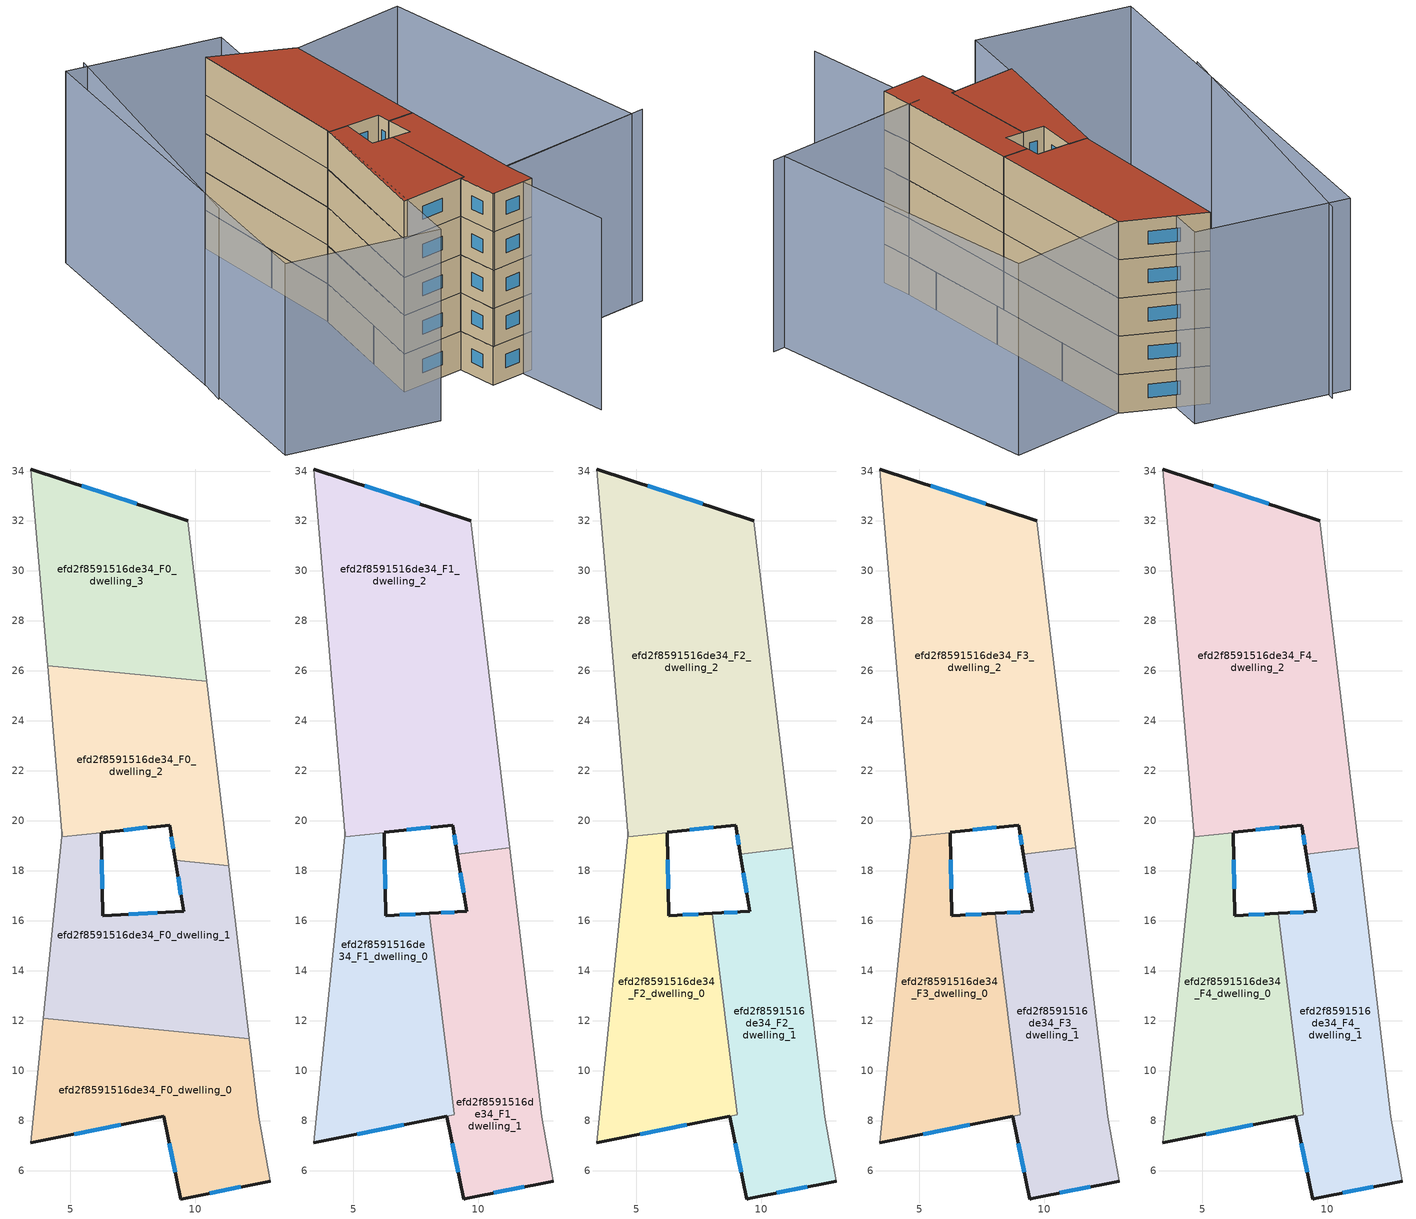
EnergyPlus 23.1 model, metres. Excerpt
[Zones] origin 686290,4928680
efd2f8591516de34_F0_dwelling_0
 floor ground (EU_floor_Construction): 12.16,11.29 12.54,8.15 13,5.58 9.42,4.86 8.75,8.18 3.43,7.11 3.92,12.11 z0
 wall outside (EU_wall_Construction): 3.43,7.11 8.75,8.18 9.42,4.86 13,5.58 z0:3
 wall adiabatic (EU_wall_Construction): 3.92,12.11 3.43,7.11 / 13,5.58 12.54,8.15 12.16,11.29 z0:3
 wall to efd2f8591516de34_F0_dwelling_1 (EU_wall_Construction): 12.16,11.29 3.92,12.1 z0:3
 window (EU_Window_Construction): 5.16,7.46 7.02,7.83 / 10.58,5.1 11.83,5.35 / 8.96,7.1 9.2,5.94 z0.98:2.02
 roof outside (EU_roof_Construction): 9.04,8.24 8.62,11.64 9.04,8.25 3.43,7.11 z3
efd2f8591516de34_F0_dwelling_1
 floor ground (EU_floor_Construction): 11.34,18.2 12.16,11.29 3.92,12.11 4.67,19.54 4.69,19.37 6.25,19.53 6.3,16.2 9.54,16.37 9.21,18.42 z0
 wall outside (EU_wall_Construction): 9.21,18.42 9.54,16.37 6.3,16.2 6.25,19.53 z0:3
 wall adiabatic (EU_wall_Construction): 12.16,11.29 11.34,18.2 / 4.69,19.37 4.67,19.56 3.92,12.11 z0:3
 wall to efd2f8591516de34_F0_dwelling_2 (EU_wall_Construction): 11.34,18.2 9.21,18.42 / 6.24,19.53 4.69,19.37 z0:3
 window (EU_Window_Construction): 9.31,17.75 9.43,17.04 / 6.28,17.28 6.26,18.45 / 8.48,16.32 7.35,16.26 z0.98:2.02
efd2f8591516de34_F0_dwelling_2
 floor ground (EU_floor_Construction): 10.46,25.58 11.34,18.2 9.21,18.42 8.98,19.83 6.25,19.53 4.69,19.37 4.67,19.57 4.1,26.21 z0
 wall outside (EU_wall_Construction): 6.25,19.53 8.98,19.83 9.21,18.42 z0:3
 wall adiabatic (EU_wall_Construction): 4.1,26.21 4.67,19.57 4.69,19.37 / 11.34,18.2 10.46,25.58 z0:3
 wall to efd2f8591516de34_F0_dwelling_3 (EU_wall_Construction): 10.46,25.58 4.1,26.21 z0:3
 window (EU_Window_Construction): 9.05,19.37 9.13,18.88 / 7.14,19.63 8.09,19.73 z0.98:2.02
efd2f8591516de34_F0_dwelling_3
 floor ground (EU_floor_Construction): 9.7,32.01 10.46,25.58 4.1,26.21 3.43,34.08 z0
 wall outside (EU_wall_Construction): 9.7,32.01 3.43,34.08 z0:3
 wall adiabatic (EU_wall_Construction): 10.46,25.58 9.7,32.01 / 3.43,34.08 4.1,26.21 z0:3
 window (EU_Window_Construction): 7.66,32.68 5.47,33.41 z0.98:2.02
efd2f8591516de34_F1_dwelling_0
 floor to efd2f8591516de34_F0_dwelling_0 (EU_floor_Construction): 8.62,11.64 9.04,8.25 3.43,7.11 3.93,12.1 z3
 floor to efd2f8591516de34_F0_dwelling_1 (EU_floor_Construction): 6.25,19.53 6.3,16.2 8.04,16.29 8.62,11.64 3.93,12.1 4.67,19.54 4.69,19.37 z3
 wall outside (EU_wall_Construction): 8.04,16.29 6.3,16.2 6.25,19.53 / 3.43,7.11 8.75,8.18 z3:6
 wall adiabatic (EU_wall_Construction): 4.69,19.37 4.67,19.56 3.43,7.11 z3:6
 wall to efd2f8591516de34_F1_dwelling_2 (EU_wall_Construction): 6.24,19.53 4.69,19.37 z3:6
 wall to efd2f8591516de34_F1_dwelling_1 (EU_wall_Construction): 9.04,8.25 8.04,16.29 / 8.75,8.18 9.05,8.24 z3:6
 window (EU_Window_Construction): 6.28,17.28 6.26,18.45 / 7.47,16.26 6.86,16.23 / 5.16,7.46 7.02,7.83 z3.98:5.02
efd2f8591516de34_F1_dwelling_1
 floor to efd2f8591516de34_F0_dwelling_0 (EU_floor_Construction): 12.16,11.29 12.54,8.15 13,5.58 9.47,4.87 9.42,4.86 8.75,8.18 9.04,8.24 8.62,11.64 z3
 floor to efd2f8591516de34_F0_dwelling_1 (EU_floor_Construction): 11.34,18.2 12.16,11.29 8.62,11.64 8.04,16.29 9.54,16.37 9.21,18.42 z3
 floor to efd2f8591516de34_F0_dwelling_2 (EU_floor_Construction): 11.25,18.92 11.34,18.2 9.21,18.42 9.17,18.66 z3
 wall outside (EU_wall_Construction): 9.17,18.66 9.54,16.37 8.04,16.29 / 8.75,8.18 9.42,4.86 9.47,4.87 13,5.58 z3:6
 wall adiabatic (EU_wall_Construction): 13,5.58 12.54,8.15 11.26,18.92 z3:6
 wall to efd2f8591516de34_F1_dwelling_2 (EU_wall_Construction): 11.25,18.92 9.17,18.66 z3:6
 window (EU_Window_Construction): 9.05,16.35 8.53,16.32 / 9.29,17.92 9.42,17.12 / 10.61,5.1 11.85,5.35 / 8.96,7.1 9.2,5.94 z3.98:5.02
efd2f8591516de34_F1_dwelling_2
 floor outside (EU_floor_Construction): 4.1,26.21 4.69,19.37 4.67,19.57 z3
 floor to efd2f8591516de34_F0_dwelling_2 (EU_floor_Construction): 10.46,25.58 11.25,18.92 9.17,18.66 8.98,19.83 6.24,19.54 4.69,19.37 4.1,26.21 z3
 floor to efd2f8591516de34_F0_dwelling_3 (EU_floor_Construction): 9.7,32.01 10.46,25.58 4.1,26.21 3.43,34.08 z3
 wall outside (EU_wall_Construction): 9.7,32.01 3.43,34.08 / 6.24,19.54 8.98,19.83 9.17,18.66 z3:6
 wall adiabatic (EU_wall_Construction): 3.43,34.08 4.67,19.57 4.69,19.37 / 11.26,18.92 9.7,32.01 z3:6
 window (EU_Window_Construction): 7.66,32.68 5.47,33.41 / 9.04,19.45 9.1,19.04 / 7.13,19.63 8.09,19.74 z3.98:5.02
efd2f8591516de34_F2_dwelling_0
 floor to efd2f8591516de34_F1_dwelling_0 (EU_floor_Construction): 6.25,19.53 6.3,16.2 8.04,16.29 9.04,8.25 3.43,7.11 4.67,19.54 4.69,19.37 z6
 wall outside (EU_wall_Construction): 8.04,16.29 6.3,16.2 6.25,19.53 / 3.43,7.11 8.75,8.18 z6:9
 wall adiabatic (EU_wall_Construction): 4.69,19.37 4.67,19.56 3.43,7.11 z6:9
 wall to efd2f8591516de34_F2_dwelling_2 (EU_wall_Construction): 6.24,19.53 4.69,19.37 z6:9
 wall to efd2f8591516de34_F2_dwelling_1 (EU_wall_Construction): 9.04,8.25 8.04,16.29 / 8.75,8.18 9.05,8.24 z6:9
 window (EU_Window_Construction): 6.28,17.28 6.26,18.45 / 7.47,16.26 6.86,16.23 / 5.16,7.46 7.02,7.83 z6.98:8.02
efd2f8591516de34_F2_dwelling_1
 floor to efd2f8591516de34_F1_dwelling_1 (EU_floor_Construction): 11.25,18.92 12.54,8.15 13,5.58 9.47,4.87 9.42,4.86 8.75,8.18 9.04,8.24 8.04,16.29 9.54,16.37 9.17,18.66 z6
 wall outside (EU_wall_Construction): 9.17,18.66 9.54,16.37 8.04,16.29 / 8.75,8.18 9.42,4.86 9.47,4.87 13,5.58 z6:9
 wall adiabatic (EU_wall_Construction): 13,5.58 12.54,8.15 11.26,18.92 z6:9
 wall to efd2f8591516de34_F2_dwelling_2 (EU_wall_Construction): 11.25,18.92 9.17,18.66 z6:9
 window (EU_Window_Construction): 9.05,16.35 8.53,16.32 / 9.29,17.92 9.42,17.12 / 10.61,5.1 11.85,5.35 / 8.96,7.1 9.2,5.94 z6.98:8.02
efd2f8591516de34_F2_dwelling_2
 floor outside (EU_floor_Construction): 3.43,34.08 4.69,19.37 4.67,19.57 z6
 floor to efd2f8591516de34_F1_dwelling_2 (EU_floor_Construction): 9.7,32.01 11.25,18.92 9.17,18.66 8.98,19.83 6.24,19.54 4.69,19.37 3.43,34.08 z6
 wall outside (EU_wall_Construction): 9.7,32.01 3.43,34.08 / 6.24,19.54 8.98,19.83 9.17,18.66 z6:9
 wall adiabatic (EU_wall_Construction): 3.43,34.08 4.67,19.57 4.69,19.37 / 11.26,18.92 9.7,32.01 z6:9
 window (EU_Window_Construction): 7.66,32.68 5.47,33.41 / 9.04,19.45 9.1,19.04 / 7.13,19.63 8.09,19.74 z6.98:8.02
efd2f8591516de34_F3_dwelling_0
 floor to efd2f8591516de34_F2_dwelling_0 (EU_floor_Construction): 6.25,19.53 6.3,16.2 8.04,16.29 9.04,8.25 3.43,7.11 4.67,19.54 4.69,19.37 z9
 wall outside (EU_wall_Construction): 8.04,16.29 6.3,16.2 6.25,19.53 / 3.43,7.11 8.75,8.18 z9:12
 wall adiabatic (EU_wall_Construction): 4.69,19.37 4.67,19.56 3.43,7.11 z9:12
 wall to efd2f8591516de34_F3_dwelling_2 (EU_wall_Construction): 6.24,19.53 4.69,19.37 z9:12
 wall to efd2f8591516de34_F3_dwelling_1 (EU_wall_Construction): 9.04,8.25 8.04,16.29 / 8.75,8.18 9.05,8.24 z9:12
 window (EU_Window_Construction): 6.28,17.28 6.26,18.45 / 7.47,16.26 6.86,16.23 / 5.16,7.46 7.02,7.83 z9.98:11.02
efd2f8591516de34_F3_dwelling_1
 floor to efd2f8591516de34_F2_dwelling_1 (EU_floor_Construction): 11.25,18.92 12.54,8.15 13,5.58 9.47,4.87 9.42,4.86 8.75,8.18 9.04,8.24 8.04,16.29 9.54,16.37 9.17,18.66 z9
 wall outside (EU_wall_Construction): 9.17,18.66 9.54,16.37 8.04,16.29 / 8.75,8.18 9.42,4.86 9.47,4.87 13,5.58 z9:12
 wall adiabatic (EU_wall_Construction): 13,5.58 12.54,8.15 11.26,18.92 z9:12
 wall to efd2f8591516de34_F3_dwelling_2 (EU_wall_Construction): 11.25,18.92 9.17,18.66 z9:12
 window (EU_Window_Construction): 9.05,16.35 8.53,16.32 / 9.29,17.92 9.42,17.12 / 10.61,5.1 11.85,5.35 / 8.96,7.1 9.2,5.94 z9.98:11.02
efd2f8591516de34_F3_dwelling_2
 floor outside (EU_floor_Construction): 3.43,34.08 4.69,19.37 4.67,19.57 z9
 floor to efd2f8591516de34_F2_dwelling_2 (EU_floor_Construction): 9.7,32.01 11.25,18.92 9.17,18.66 8.98,19.83 6.24,19.54 4.69,19.37 3.43,34.08 z9
 wall outside (EU_wall_Construction): 9.7,32.01 3.43,34.08 / 6.24,19.54 8.98,19.83 9.17,18.66 z9:12
 wall adiabatic (EU_wall_Construction): 3.43,34.08 4.67,19.57 4.69,19.37 / 11.26,18.92 9.7,32.01 z9:12
 window (EU_Window_Construction): 7.66,32.68 5.47,33.41 / 9.04,19.45 9.1,19.04 / 7.13,19.63 8.09,19.74 z9.98:11.02
efd2f8591516de34_F4_dwelling_0
 floor to efd2f8591516de34_F3_dwelling_0 (EU_floor_Construction): 6.25,19.53 6.3,16.2 8.04,16.29 9.04,8.25 3.43,7.11 4.67,19.54 4.69,19.37 z12
 wall outside (EU_wall_Construction): 8.04,16.29 6.3,16.2 6.25,19.53 / 3.43,7.11 8.75,8.18 z12:15
 wall adiabatic (EU_wall_Construction): 4.69,19.37 4.67,19.56 3.43,7.11 z12:15
 wall to efd2f8591516de34_F4_dwelling_2 (EU_wall_Construction): 6.24,19.53 4.69,19.37 z12:15
 wall to efd2f8591516de34_F4_dwelling_1 (EU_wall_Construction): 9.04,8.25 8.04,16.29 / 8.75,8.18 9.05,8.24 z12:15
 window (EU_Window_Construction): 6.28,17.28 6.26,18.45 / 7.47,16.26 6.86,16.23 / 5.16,7.46 7.02,7.83 z12.98:14.02
 roof outside (EU_roof_Construction): 9.04,8.24 8.04,16.29 6.3,16.2 6.25,19.53 4.69,19.37 4.67,19.54 3.43,7.11 z15
efd2f8591516de34_F4_dwelling_1
 floor to efd2f8591516de34_F3_dwelling_1 (EU_floor_Construction): 11.25,18.92 12.54,8.15 13,5.58 9.47,4.87 9.42,4.86 8.75,8.18 9.04,8.24 8.04,16.29 9.54,16.37 9.17,18.66 z12
 wall outside (EU_wall_Construction): 9.17,18.66 9.54,16.37 8.04,16.29 / 8.75,8.18 9.42,4.86 9.47,4.87 13,5.58 z12:15
 wall adiabatic (EU_wall_Construction): 13,5.58 12.54,8.15 11.26,18.92 z12:15
 wall to efd2f8591516de34_F4_dwelling_2 (EU_wall_Construction): 11.25,18.92 9.17,18.66 z12:15
 window (EU_Window_Construction): 9.05,16.35 8.53,16.32 / 9.29,17.92 9.42,17.12 / 10.61,5.1 11.85,5.35 / 8.96,7.1 9.2,5.94 z12.98:14.02
 roof outside (EU_roof_Construction): 13,5.58 12.54,8.15 11.26,18.92 9.17,18.66 9.54,16.37 8.04,16.29 9.05,8.24 8.75,8.18 9.42,4.86 9.47,4.87 z15
efd2f8591516de34_F4_dwelling_2
 floor outside (EU_floor_Construction): 3.43,34.08 4.69,19.37 4.67,19.57 z12
 floor to efd2f8591516de34_F3_dwelling_2 (EU_floor_Construction): 9.7,32.01 11.25,18.92 9.17,18.66 8.98,19.83 6.24,19.54 4.69,19.37 3.43,34.08 z12
 wall outside (EU_wall_Construction): 9.7,32.01 3.43,34.08 / 6.24,19.54 8.98,19.83 9.17,18.66 z12:15
 wall adiabatic (EU_wall_Construction): 3.43,34.08 4.67,19.57 4.69,19.37 / 11.26,18.92 9.7,32.01 z12:15
 window (EU_Window_Construction): 7.66,32.68 5.47,33.41 / 9.04,19.45 9.1,19.04 / 7.13,19.63 8.09,19.74 z12.98:14.02
 roof outside (EU_roof_Construction): 11.25,18.92 9.7,32.01 3.43,34.08 4.69,19.37 6.24,19.54 8.98,19.83 9.17,18.66 z15
shading: 13.86,-2.42 11.61,8.05 / 11.61,8.05 25.38,11.02 / -4.4,37.77 -8.33,12.9 / -8.93,2.85 -6.18,37.25 / -6.18,37.25 6,36.28 / 6,36.28 3.25,1.88 / 3.25,1.88 -8.93,2.85 / 24.42,10.81 12.54,8.15 / 12.54,8.15 7.32,31.48 / 7.32,31.48 19.2,34.14 / 19.2,34.14 24.42,10.81 z0:15
[Building]
EU S2 Campaign: North Axis=0; Terrain=City; Solar Distribution=FullExterior
[Site:Location]
Bologna: Latitude=44.5; Longitude=11.25; Time Zone=1; Elevation=37
[SizingPeriod:WeatherFileDays]
AnnualSizingPeriod: Begin Month=1; Begin Day of Month=1; End Month=12; End Day of Month=31; Day of Week for Start Day=Monday; Use Weather File Daylight Saving Period=No; Use Weather File Rain and Snow Indicators=No
[MATERIAL]
EU_InternalMass_Material: Roughness=MediumRough; Thickness=0.1; Conductivity=1; Density=1800; Specific Heat=900; Thermal Absorptance=0.9; Solar Absorptance=0.7; Visible Absorptance=0.7
[MATERIAL:NOMASS] Roughness=MediumRough; Thermal Absorptance=0.9; Solar Absorptance=0.7; Visible Absorptance=0.7
Name | Thermal Resistance
EU_wall_NoMass | 0.905828
EU_roof_NoMass | 0.37593
EU_floor_NoMass | 0.67114
[WINDOWMATERIAL:SIMPLEGLAZINGSYSTEM]
EU_Window_SimpleGlazing: UFactor=4.52486; Solar Heat Gain Coefficient=0.85; Visible Transmittance=0.85
[CONSTRUCTION]
EU_wall_Construction: EU_wall_NoMass
EU_roof_Construction: EU_roof_NoMass
EU_floor_Construction: EU_floor_NoMass
EU_Window_Construction: EU_Window_SimpleGlazing
EU_InternalMass_Construction: EU_InternalMass_Material
[ZONE] Type=1; Multiplier=1; Ceiling Height=autocalculate; Floor Area=autocalculate; Part of Total Floor Area=Yes
Name | Volume
efd2f8591516de34_F0_dwelling_0 | 132.538
efd2f8591516de34_F1_dwelling_0; efd2f8591516de34_F2_dwelling_0; efd2f8591516de34_F3_dwelling_0; efd2f8591516de34_F4_dwelling_0 | 136.883
efd2f8591516de34_F0_dwelling_1 | 135.705
efd2f8591516de34_F1_dwelling_1 | 134.323
efd2f8591516de34_F2_dwelling_1; efd2f8591516de34_F3_dwelling_1; efd2f8591516de34_F4_dwelling_1 | 134.325
efd2f8591516de34_F0_dwelling_2 | 129.322
efd2f8591516de34_F1_dwelling_2 | 258.746
efd2f8591516de34_F2_dwelling_2; efd2f8591516de34_F3_dwelling_2; efd2f8591516de34_F4_dwelling_2 | 258.755
efd2f8591516de34_F0_dwelling_3 | 132.528
[INTERNALMASS] Construction=EU_InternalMass_Construction
Name | Zone or ZoneList | Surface Area
efd2f8591516de34_F0_dwelling_0_EU_InternalMass | efd2f8591516de34_F0_dwelling_0 | 44.1795
efd2f8591516de34_F0_dwelling_1_EU_InternalMass | efd2f8591516de34_F0_dwelling_1 | 45.2554
efd2f8591516de34_F0_dwelling_2_EU_InternalMass | efd2f8591516de34_F0_dwelling_2 | 43.1026
efd2f8591516de34_F0_dwelling_3_EU_InternalMass | efd2f8591516de34_F0_dwelling_3 | 44.1761
efd2f8591516de34_F1_dwelling_0_EU_InternalMass | efd2f8591516de34_F1_dwelling_0 | 45.6798
efd2f8591516de34_F1_dwelling_1_EU_InternalMass | efd2f8591516de34_F1_dwelling_1 | 44.7751
efd2f8591516de34_F1_dwelling_2_EU_InternalMass | efd2f8591516de34_F1_dwelling_2 | 86.2589
efd2f8591516de34_F2_dwelling_0_EU_InternalMass | efd2f8591516de34_F2_dwelling_0 | 45.6798
efd2f8591516de34_F2_dwelling_1_EU_InternalMass | efd2f8591516de34_F2_dwelling_1 | 44.7751
efd2f8591516de34_F2_dwelling_2_EU_InternalMass | efd2f8591516de34_F2_dwelling_2 | 86.2589
efd2f8591516de34_F3_dwelling_0_EU_InternalMass | efd2f8591516de34_F3_dwelling_0 | 45.6798
efd2f8591516de34_F3_dwelling_1_EU_InternalMass | efd2f8591516de34_F3_dwelling_1 | 44.7751
efd2f8591516de34_F3_dwelling_2_EU_InternalMass | efd2f8591516de34_F3_dwelling_2 | 86.2589
efd2f8591516de34_F4_dwelling_0_EU_InternalMass | efd2f8591516de34_F4_dwelling_0 | 45.6798
efd2f8591516de34_F4_dwelling_1_EU_InternalMass | efd2f8591516de34_F4_dwelling_1 | 44.7751
efd2f8591516de34_F4_dwelling_2_EU_InternalMass | efd2f8591516de34_F4_dwelling_2 | 86.2589
[OTHEREQUIPMENT] Fuel Type=Electricity; Design Level Calculation Method=Watts/Area; Power per Zone Floor Area=1; Fraction Latent=0; Fraction Radiant=0; Fraction Lost=0; Carbon Dioxide Generation Rate=0; EndUse Subcategory=EU_Step8_InternalGains
Name | Zone or ZoneList or Space or SpaceList | Schedule
EU_Step8_InternalGain_efd2f8591516de34_F0_dwelling_0_f000 | efd2f8591516de34_F0_dwelling_0 | EU_Step8_GainSchedule_efd2f8591516de34_F0_dwelling_0_f000
EU_Step8_InternalGain_efd2f8591516de34_F0_dwelling_1_f000 | efd2f8591516de34_F0_dwelling_1 | EU_Step8_GainSchedule_efd2f8591516de34_F0_dwelling_1_f000
EU_Step8_InternalGain_efd2f8591516de34_F0_dwelling_2_f000 | efd2f8591516de34_F0_dwelling_2 | EU_Step8_GainSchedule_efd2f8591516de34_F0_dwelling_2_f000
EU_Step8_InternalGain_efd2f8591516de34_F0_dwelling_3_f000 | efd2f8591516de34_F0_dwelling_3 | EU_Step8_GainSchedule_efd2f8591516de34_F0_dwelling_3_f000
EU_Step8_InternalGain_efd2f8591516de34_F1_dwelling_0_f000 | efd2f8591516de34_F1_dwelling_0 | EU_Step8_GainSchedule_efd2f8591516de34_F1_dwelling_0_f000
EU_Step8_InternalGain_efd2f8591516de34_F1_dwelling_1_f000 | efd2f8591516de34_F1_dwelling_1 | EU_Step8_GainSchedule_efd2f8591516de34_F1_dwelling_1_f000
EU_Step8_InternalGain_efd2f8591516de34_F1_dwelling_2_f000 | efd2f8591516de34_F1_dwelling_2 | EU_Step8_GainSchedule_efd2f8591516de34_F1_dwelling_2_f000
EU_Step8_InternalGain_efd2f8591516de34_F2_dwelling_0_f000 | efd2f8591516de34_F2_dwelling_0 | EU_Step8_GainSchedule_efd2f8591516de34_F2_dwelling_0_f000
EU_Step8_InternalGain_efd2f8591516de34_F2_dwelling_1_f000 | efd2f8591516de34_F2_dwelling_1 | EU_Step8_GainSchedule_efd2f8591516de34_F2_dwelling_1_f000
EU_Step8_InternalGain_efd2f8591516de34_F2_dwelling_2_f000 | efd2f8591516de34_F2_dwelling_2 | EU_Step8_GainSchedule_efd2f8591516de34_F2_dwelling_2_f000
EU_Step8_InternalGain_efd2f8591516de34_F3_dwelling_0_f000 | efd2f8591516de34_F3_dwelling_0 | EU_Step8_GainSchedule_efd2f8591516de34_F3_dwelling_0_f000
EU_Step8_InternalGain_efd2f8591516de34_F3_dwelling_1_f000 | efd2f8591516de34_F3_dwelling_1 | EU_Step8_GainSchedule_efd2f8591516de34_F3_dwelling_1_f000
EU_Step8_InternalGain_efd2f8591516de34_F3_dwelling_2_f000 | efd2f8591516de34_F3_dwelling_2 | EU_Step8_GainSchedule_efd2f8591516de34_F3_dwelling_2_f000
EU_Step8_InternalGain_efd2f8591516de34_F4_dwelling_0_f000 | efd2f8591516de34_F4_dwelling_0 | EU_Step8_GainSchedule_efd2f8591516de34_F4_dwelling_0_f000
EU_Step8_InternalGain_efd2f8591516de34_F4_dwelling_1_f000 | efd2f8591516de34_F4_dwelling_1 | EU_Step8_GainSchedule_efd2f8591516de34_F4_dwelling_1_f000
EU_Step8_InternalGain_efd2f8591516de34_F4_dwelling_2_f000 | efd2f8591516de34_F4_dwelling_2 | EU_Step8_GainSchedule_efd2f8591516de34_F4_dwelling_2_f000
[ZONEVENTILATION:DESIGNFLOWRATE] Schedule=EU_AlwaysOn; Design Flow Rate Calculation Method=AirChanges/Hour; Air Changes per Hour=0.73129; Ventilation Type=Natural; Fan Pressure Rise=0; Fan Total Efficiency=1; Constant Term Coefficient=1; Temperature Term Coefficient=0; Velocity Term Coefficient=0; Velocity Squared Term Coefficient=0; Minimum Indoor Temperature=-100; Maximum Indoor Temperature=100; Delta Temperature=-100; Minimum Outdoor Temperature=-100; Maximum Outdoor Temperature=100; Maximum Wind Speed=40
Name | Zone or ZoneList or Space or SpaceList
EU_ConstantAir_efd2f8591516de34_F0_dwelling_0 | efd2f8591516de34_F0_dwelling_0
EU_ConstantAir_efd2f8591516de34_F0_dwelling_1 | efd2f8591516de34_F0_dwelling_1
EU_ConstantAir_efd2f8591516de34_F0_dwelling_2 | efd2f8591516de34_F0_dwelling_2
EU_ConstantAir_efd2f8591516de34_F0_dwelling_3 | efd2f8591516de34_F0_dwelling_3
EU_ConstantAir_efd2f8591516de34_F1_dwelling_0 | efd2f8591516de34_F1_dwelling_0
EU_ConstantAir_efd2f8591516de34_F1_dwelling_1 | efd2f8591516de34_F1_dwelling_1
EU_ConstantAir_efd2f8591516de34_F1_dwelling_2 | efd2f8591516de34_F1_dwelling_2
EU_ConstantAir_efd2f8591516de34_F2_dwelling_0 | efd2f8591516de34_F2_dwelling_0
EU_ConstantAir_efd2f8591516de34_F2_dwelling_1 | efd2f8591516de34_F2_dwelling_1
EU_ConstantAir_efd2f8591516de34_F2_dwelling_2 | efd2f8591516de34_F2_dwelling_2
EU_ConstantAir_efd2f8591516de34_F3_dwelling_0 | efd2f8591516de34_F3_dwelling_0
EU_ConstantAir_efd2f8591516de34_F3_dwelling_1 | efd2f8591516de34_F3_dwelling_1
EU_ConstantAir_efd2f8591516de34_F3_dwelling_2 | efd2f8591516de34_F3_dwelling_2
EU_ConstantAir_efd2f8591516de34_F4_dwelling_0 | efd2f8591516de34_F4_dwelling_0
EU_ConstantAir_efd2f8591516de34_F4_dwelling_1 | efd2f8591516de34_F4_dwelling_1
EU_ConstantAir_efd2f8591516de34_F4_dwelling_2 | efd2f8591516de34_F4_dwelling_2
[HVACTEMPLATE:THERMOSTAT] Constant Heating Setpoint=20; Constant Cooling Setpoint=50
EU_HeatOnly_efd2f8591516de34_F0_dwelling_0; EU_HeatOnly_efd2f8591516de34_F0_dwelling_1; EU_HeatOnly_efd2f8591516de34_F0_dwelling_2; EU_HeatOnly_efd2f8591516de34_F0_dwelling_3; EU_HeatOnly_efd2f8591516de34_F1_dwelling_0; EU_HeatOnly_efd2f8591516de34_F1_dwelling_1; EU_HeatOnly_efd2f8591516de34_F1_dwelling_2; EU_HeatOnly_efd2f8591516de34_F2_dwelling_0; EU_HeatOnly_efd2f8591516de34_F2_dwelling_1; EU_HeatOnly_efd2f8591516de34_F2_dwelling_2; EU_HeatOnly_efd2f8591516de34_F3_dwelling_0; EU_HeatOnly_efd2f8591516de34_F3_dwelling_1; EU_HeatOnly_efd2f8591516de34_F3_dwelling_2; EU_HeatOnly_efd2f8591516de34_F4_dwelling_0; EU_HeatOnly_efd2f8591516de34_F4_dwelling_1; EU_HeatOnly_efd2f8591516de34_F4_dwelling_2
[HVACTEMPLATE:ZONE:IDEALLOADSAIRSYSTEM] System Availability Schedule=EU_AlwaysOn; Maximum Heating Supply Air Temperature=50; Minimum Cooling Supply Air Temperature=13; Maximum Heating Supply Air Humidity Ratio=0.0156; Minimum Cooling Supply Air Humidity Ratio=0.0077; Heating Limit=NoLimit; Cooling Limit=NoLimit; Heating Availability Schedule=EU_AlwaysOn; Cooling Availability Schedule=EU_CoolingOff; Dehumidification Control Type=ConstantSensibleHeatRatio; Cooling Sensible Heat Ratio=0.7; Dehumidification Setpoint=60; Humidification Control Type=None; Humidification Setpoint=30; Outdoor Air Method=None; Outdoor Air Flow Rate per Person=0.00944; Outdoor Air Flow Rate per Zone Floor Area=0; Outdoor Air Flow Rate per Zone=0; Demand Controlled Ventilation Type=None; Outdoor Air Economizer Type=NoEconomizer; Heat Recovery Type=None; Sensible Heat Recovery Effectiveness=0.7; Latent Heat Recovery Effectiveness=0.65
Name | Template Thermostat
efd2f8591516de34_F0_dwelling_0 | EU_HeatOnly_efd2f8591516de34_F0_dwelling_0
efd2f8591516de34_F0_dwelling_1 | EU_HeatOnly_efd2f8591516de34_F0_dwelling_1
efd2f8591516de34_F0_dwelling_2 | EU_HeatOnly_efd2f8591516de34_F0_dwelling_2
efd2f8591516de34_F0_dwelling_3 | EU_HeatOnly_efd2f8591516de34_F0_dwelling_3
efd2f8591516de34_F1_dwelling_0 | EU_HeatOnly_efd2f8591516de34_F1_dwelling_0
efd2f8591516de34_F1_dwelling_1 | EU_HeatOnly_efd2f8591516de34_F1_dwelling_1
efd2f8591516de34_F1_dwelling_2 | EU_HeatOnly_efd2f8591516de34_F1_dwelling_2
efd2f8591516de34_F2_dwelling_0 | EU_HeatOnly_efd2f8591516de34_F2_dwelling_0
efd2f8591516de34_F2_dwelling_1 | EU_HeatOnly_efd2f8591516de34_F2_dwelling_1
efd2f8591516de34_F2_dwelling_2 | EU_HeatOnly_efd2f8591516de34_F2_dwelling_2
efd2f8591516de34_F3_dwelling_0 | EU_HeatOnly_efd2f8591516de34_F3_dwelling_0
efd2f8591516de34_F3_dwelling_1 | EU_HeatOnly_efd2f8591516de34_F3_dwelling_1
efd2f8591516de34_F3_dwelling_2 | EU_HeatOnly_efd2f8591516de34_F3_dwelling_2
efd2f8591516de34_F4_dwelling_0 | EU_HeatOnly_efd2f8591516de34_F4_dwelling_0
efd2f8591516de34_F4_dwelling_1 | EU_HeatOnly_efd2f8591516de34_F4_dwelling_1
efd2f8591516de34_F4_dwelling_2 | EU_HeatOnly_efd2f8591516de34_F4_dwelling_2
[SIZING:ZONE] Zone Cooling Design Supply Air Temperature Input Method=SupplyAirTemperature; Zone Cooling Design Supply Air Temperature=13; Zone Heating Design Supply Air Temperature Input Method=SupplyAirTemperature; Zone Heating Design Supply Air Temperature=50; Zone Cooling Design Supply Air Humidity Ratio=0.008; Zone Heating Design Supply Air Humidity Ratio=0.008; Cooling Design Air Flow Method=DesignDay; Cooling Design Air Flow Rate=0; Cooling Minimum Air Flow per Zone Floor Area=0.000762; Cooling Minimum Air Flow=0; Cooling Minimum Air Flow Fraction=0.2; Heating Design Air Flow Method=DesignDay; Heating Design Air Flow Rate=0; Heating Maximum Air Flow per Zone Floor Area=0.002032; Heating Maximum Air Flow=0.141576; Heating Maximum Air Flow Fraction=0.3; Account for Dedicated Outdoor Air System=No; Dedicated Outdoor Air System Control Strategy=NeutralSupplyAir; Dedicated Outdoor Air Low Setpoint Temperature for Design=autosize; Dedicated Outdoor Air High Setpoint Temperature for Design=autosize; Zone Load Sizing Method=Sensible Load Only No Latent Load; Zone Latent Cooling Design Supply Air Humidity Ratio Input Method=HumidityRatioDifference; Zone Cooling Design Supply Air Humidity Ratio Difference=0.005; Zone Latent Heating Design Supply Air Humidity Ratio Input Method=HumidityRatioDifference; Zone Humidification Design Supply Air Humidity Ratio Difference=0.005
efd2f8591516de34_F0_dwelling_0; efd2f8591516de34_F0_dwelling_1; efd2f8591516de34_F0_dwelling_2; efd2f8591516de34_F0_dwelling_3; efd2f8591516de34_F1_dwelling_0; efd2f8591516de34_F1_dwelling_1; efd2f8591516de34_F1_dwelling_2; efd2f8591516de34_F2_dwelling_0; efd2f8591516de34_F2_dwelling_1; efd2f8591516de34_F2_dwelling_2; efd2f8591516de34_F3_dwelling_0; efd2f8591516de34_F3_dwelling_1; efd2f8591516de34_F3_dwelling_2; efd2f8591516de34_F4_dwelling_0; efd2f8591516de34_F4_dwelling_1; efd2f8591516de34_F4_dwelling_2
[SCHEDULE:CONSTANT]
Name | Hourly Value
EU_AlwaysOn | 1
EU_CoolingOff | 0
[SCHEDULE:FILE] Column Number=1; Rows to Skip at Top=0; Number of Hours of Data=8760; Column Separator=Comma; Interpolate to Timestep=No; Minutes per Item=60; Adjust Schedule for Daylight Savings=Yes
Name | File
EU_Step8_GainSchedule_efd2f8591516de34_F0_dwelling_0_f000 | ../../schedules/efd2f8591516de34/efd2f8591516de34_F0_dwelling_0_f000_gain.csv
EU_Step8_GainSchedule_efd2f8591516de34_F0_dwelling_1_f000 | ../../schedules/efd2f8591516de34/efd2f8591516de34_F0_dwelling_1_f000_gain.csv
EU_Step8_GainSchedule_efd2f8591516de34_F0_dwelling_2_f000 | ../../schedules/efd2f8591516de34/efd2f8591516de34_F0_dwelling_2_f000_gain.csv
EU_Step8_GainSchedule_efd2f8591516de34_F0_dwelling_3_f000 | ../../schedules/efd2f8591516de34/efd2f8591516de34_F0_dwelling_3_f000_gain.csv
EU_Step8_GainSchedule_efd2f8591516de34_F1_dwelling_0_f000 | ../../schedules/efd2f8591516de34/efd2f8591516de34_F1_dwelling_0_f000_gain.csv
EU_Step8_GainSchedule_efd2f8591516de34_F1_dwelling_1_f000 | ../../schedules/efd2f8591516de34/efd2f8591516de34_F1_dwelling_1_f000_gain.csv
EU_Step8_GainSchedule_efd2f8591516de34_F1_dwelling_2_f000 | ../../schedules/efd2f8591516de34/efd2f8591516de34_F1_dwelling_2_f000_gain.csv
EU_Step8_GainSchedule_efd2f8591516de34_F2_dwelling_0_f000 | ../../schedules/efd2f8591516de34/efd2f8591516de34_F2_dwelling_0_f000_gain.csv
EU_Step8_GainSchedule_efd2f8591516de34_F2_dwelling_1_f000 | ../../schedules/efd2f8591516de34/efd2f8591516de34_F2_dwelling_1_f000_gain.csv
EU_Step8_GainSchedule_efd2f8591516de34_F2_dwelling_2_f000 | ../../schedules/efd2f8591516de34/efd2f8591516de34_F2_dwelling_2_f000_gain.csv
EU_Step8_GainSchedule_efd2f8591516de34_F3_dwelling_0_f000 | ../../schedules/efd2f8591516de34/efd2f8591516de34_F3_dwelling_0_f000_gain.csv
EU_Step8_GainSchedule_efd2f8591516de34_F3_dwelling_1_f000 | ../../schedules/efd2f8591516de34/efd2f8591516de34_F3_dwelling_1_f000_gain.csv
EU_Step8_GainSchedule_efd2f8591516de34_F3_dwelling_2_f000 | ../../schedules/efd2f8591516de34/efd2f8591516de34_F3_dwelling_2_f000_gain.csv
EU_Step8_GainSchedule_efd2f8591516de34_F4_dwelling_0_f000 | ../../schedules/efd2f8591516de34/efd2f8591516de34_F4_dwelling_0_f000_gain.csv
EU_Step8_GainSchedule_efd2f8591516de34_F4_dwelling_1_f000 | ../../schedules/efd2f8591516de34/efd2f8591516de34_F4_dwelling_1_f000_gain.csv
EU_Step8_GainSchedule_efd2f8591516de34_F4_dwelling_2_f000 | ../../schedules/efd2f8591516de34/efd2f8591516de34_F4_dwelling_2_f000_gain.csv
